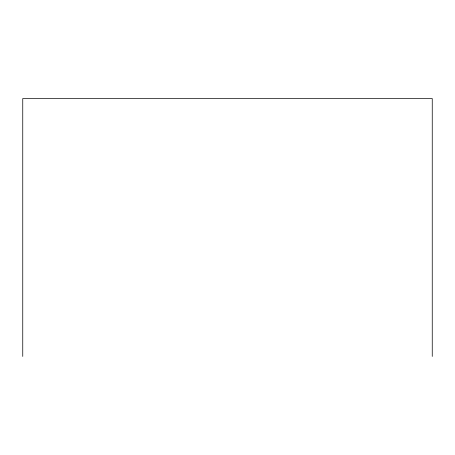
<?xml version="1.0" encoding="UTF-8"?>
<svg xmlns="http://www.w3.org/2000/svg" width="455" height="455" viewBox="0 0 455 455"><rect width="100%" height="100%" fill="white"/><g stroke="black" fill="none" stroke-linecap="round" stroke-linejoin="round"><path stroke-width="0.68" d="M432.25 356.436L432.25 98.564L22.75 98.564L22.75 356.436"/></g></svg>
